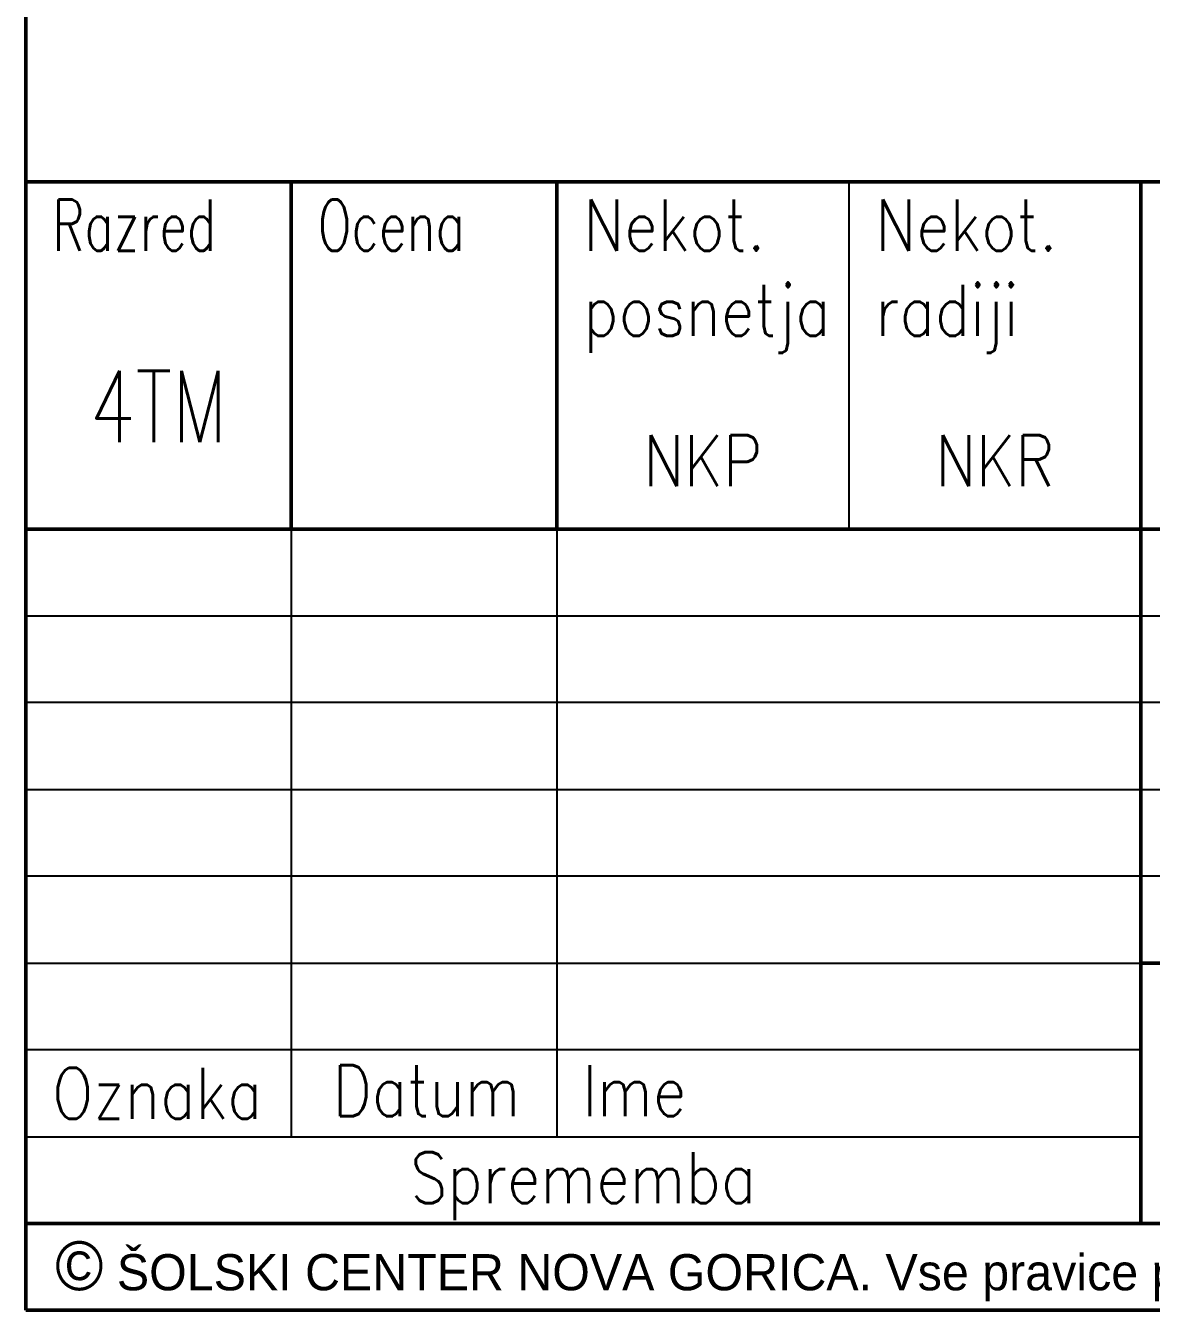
# Model space of a CAD drawing. Header units: millimetres. Extents: x 1519 to 1750, y 1405 to 1750.
# Drawn here: x 1525.4 to 1591.5, y 1405.1 to 1480.6 of the extents above; entities that cross this region are included whole.
import ezdxf
from ezdxf.enums import TextEntityAlignment as Align

# ---------------------------------------------------------------- set-up
doc = ezdxf.new("R2010")
doc.units = ezdxf.units.MM
for name, color, linetype, lineweight in [('Crta_025', 5, 'Continuous', 25), ('Crta_035', 3, 'Continuous', 35), ('Crta_05', 1, 'Continuous', 50)]:
    doc.layers.add(name, color=color, linetype=linetype, lineweight=lineweight)
doc.styles.get("Standard").update_dxf_attribs({"font": 'arial.ttf'})
doc.styles.add('TEHN_25', font='romans.shx', dxfattribs={"width": 0.85, "height": 2.5})
doc.styles.add('TEHN_35', font='romans.shx', dxfattribs={"width": 0.85, "height": 3.5})

msp = doc.modelspace()

# ---------------------------------------------------------------- linework, layer by layer
at = {"layer": 'Crta_025'}
for p, q in [((1573.759, 1471.438), (1573.759, 1451.038)), ((1540.999, 1451.038), (1540.999, 1415.338)), ((1556.599, 1451.038), (1556.599, 1415.338)), ((1525.399, 1445.938), (1643.959, 1445.938)), ((1643.959, 1440.838), (1525.399, 1440.838)), ((1525.399, 1435.738), (1643.959, 1435.738)), ((1643.959, 1430.638), (1525.399, 1430.638)), ((1525.399, 1425.538), (1590.919, 1425.538)), ((1590.919, 1420.438), (1525.399, 1420.438)), ((1525.399, 1415.338), (1590.919, 1415.338))]:
    msp.add_line(p, q, dxfattribs=at)
at = {"layer": 'Crta_05'}
for p, q in [((1525.399, 1743.538), (1525.399, 1405.138)), ((1525.399, 1471.438), (1750.039, 1471.438)), ((1540.999, 1471.438), (1540.999, 1451.038)), ((1556.599, 1471.438), (1556.599, 1451.038)), ((1590.919, 1471.438), (1590.919, 1410.238)), ((1525.399, 1451.038), (1750.039, 1451.038)), ((1590.919, 1425.538), (1750.039, 1425.538)), ((1525.399, 1410.238), (1728.199, 1410.238)), ((1525.399, 1405.138), (1750.039, 1405.138))]:
    msp.add_line(p, q, dxfattribs=at)

# ---------------------------------------------------------------- texts
at = {"layer": 'Crta_025', "style": 'TEHN_25'}
for s, width, p in [('Razred', 0.7, (1526.959, 1467.388)), ('Ocena', 0.7, (1542.559, 1467.388)), ('Oznaka', 0.85, (1526.959, 1416.388))]:
    msp.add_text(s, height=3, dxfattribs=dict(at, width=width)).set_placement(p)
at = {"layer": 'Crta_025', "style": 'TEHN_25', "width": 0.85}
for s, p in [('Datum', (1548.96, 1416.538)), ('Ime', (1561.159, 1416.538)), ('Sprememba', (1558.159, 1411.438))]:
    msp.add_text(s, height=3, dxfattribs=at).set_placement(p, align=Align.CENTER)
at = {"layer": 'Crta_025', "char_height": 3, "attachment_point": 1, "style": 'TEHN_25'}
for s, insert in [('Nekot.\\Pposnetja', (1558.159, 1470.388)), ('Nekot.\\Pradiji', (1575.319, 1470.388))]:
    msp.add_mtext_dynamic_manual_height_columns(s, width=14.3, gutter_width=17.5, heights=[0], dxfattribs=dict(at, insert=insert))
at = {"layer": 'Crta_025', "insert": (1527.134, 1409.188), "char_height": 3, "attachment_point": 1}
msp.add_mtext_dynamic_manual_height_columns('{\\fSymbol|b0|i0|c2|p18;\\H0.95833x;Ó\\fMS Shell Dlg 2|b0|i0|c238|p0;\\H0.73913x; ŠOLSKI CENTER NOVA GORICA. Vse pravice pridržane.}', width=96.13942, gutter_width=12.5, heights=[0], dxfattribs=at)
at = {"layer": 'Crta_035'}
for tag, text, height, style, width, p in [('4TM', '----', 4.2, 'TEHN_35', 0.75, (1533.199, 1456.138)), ('NKP', '', 3, 'TEHN_25', 0.85, (1565.179, 1453.558)), ('NKR', '', 3, 'TEHN_25', 0.85, (1582.339, 1453.558))]:
    msp.add_attdef(tag, text=text, height=height, dxfattribs=dict(at, style=style, width=width)).set_placement(p, align=Align.CENTER)

doc.saveas('drawing.dxf')
